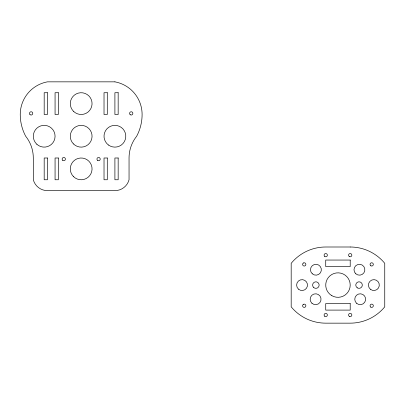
<?xml version="1.0" encoding="UTF-8"?>
<svg xmlns="http://www.w3.org/2000/svg" width="405" height="405" viewBox="0 0 405 405"><rect width="100%" height="100%" fill="white"/><g stroke="black" fill="none" stroke-linecap="round" stroke-linejoin="round"><path stroke-width="0.61" d="M303.426 262.992L303.087 263.25A1.63 1.63 0 0 0 303.087 265.558L303.426 265.817A1.63 1.63 0 0 0 305.871 264.404A1.63 1.63 0 0 0 303.426 262.992M303.426 304.337L303.087 304.595A1.63 1.63 0 0 0 303.087 306.904L303.426 307.162A1.63 1.63 0 0 0 305.871 305.75A1.63 1.63 0 0 0 303.426 304.337M114.904 81.845L47.451 81.845A33.185 33.185 0 0 0 20.25 114.483A46.241 46.241 0 0 0 25.692 136.242A34.891 34.891 0 0 1 33.306 158.001L33.306 179.759A14.631 14.631 0 0 0 47.451 190.639L114.904 190.639A14.631 14.631 0 0 0 129.048 179.759L129.048 158.001A34.891 34.891 0 0 1 136.662 136.242A46.241 46.241 0 0 0 142.104 114.483A33.185 33.185 0 0 0 114.904 81.845M47.451 92.725L44.185 92.725L44.185 114.483L47.451 114.483L47.451 92.725M58.33 92.725L55.065 92.725L55.065 114.483L58.33 114.483L58.33 92.725M107.29 92.725L104.024 92.725L104.024 114.483L107.29 114.483L107.29 92.725M118.169 92.725L114.904 92.725L114.904 114.483L118.169 114.483L118.169 92.725M47.451 158.001L44.185 158.001L44.185 179.759L47.451 179.759L47.451 158.001M58.33 158.001L55.065 158.001L55.065 179.759L58.33 179.759L58.33 158.001M107.29 158.001L104.024 158.001L104.024 179.759L107.29 179.759L107.29 158.001M118.169 158.001L114.904 158.001L114.904 179.759L118.169 179.759L118.169 158.001M350.209 246.999L325.726 246.999A44.717 44.717 0 0 0 291.185 263.316L291.185 306.838A44.717 44.717 0 0 0 325.726 323.155L350.209 323.155A44.717 44.717 0 0 0 384.75 306.838L384.75 263.316A44.717 44.717 0 0 0 350.209 246.999M350.209 260.056L325.726 260.056L325.726 266.581L350.209 266.581L350.209 260.056M350.209 303.573L325.726 303.573L325.726 310.098L350.209 310.098L350.209 303.573M97.732 160.481A1.63 1.63 0 0 0 100.217 159.13A1.63 1.63 0 0 0 97.802 157.656A1.63 1.63 0 0 0 97.732 160.481M62.613 160.243A1.63 1.63 0 0 0 65.347 159.514A1.63 1.63 0 0 0 63.347 157.515A1.63 1.63 0 0 0 62.613 160.243M29.975 114.549A1.63 1.63 0 0 0 32.709 113.815A1.63 1.63 0 0 0 30.704 111.82A1.63 1.63 0 0 0 29.975 114.549M130.167 114.64A1.63 1.63 0 0 0 132.83 113.683A1.63 1.63 0 0 0 130.668 111.861A1.63 1.63 0 0 0 130.167 114.64M73.482 111.294A10.879 10.879 0 0 0 91.687 106.419A10.879 10.879 0 0 0 78.362 93.094A10.879 10.879 0 0 0 73.482 111.294M73.482 176.575A10.879 10.879 0 0 0 91.687 171.695A10.879 10.879 0 0 0 78.362 158.37A10.879 10.879 0 0 0 73.482 176.575M73.482 143.937A10.879 10.879 0 0 0 91.687 139.057A10.879 10.879 0 0 0 78.362 125.732A10.879 10.879 0 0 0 73.482 143.937M108.484 145.025A10.879 10.879 0 0 0 125.722 137.411A10.879 10.879 0 0 0 110.504 126.289A10.879 10.879 0 0 0 108.484 145.025M36.885 144.307A10.879 10.879 0 0 0 54.822 138.53A10.879 10.879 0 0 0 40.849 125.884A10.879 10.879 0 0 0 36.885 144.307M370.879 265.817A1.63 1.63 0 0 0 373.324 264.404A1.63 1.63 0 0 0 370.879 262.992A1.63 1.63 0 0 0 370.879 265.817M370.783 307.101A1.63 1.63 0 0 0 373.324 305.861A1.63 1.63 0 0 0 370.98 304.282A1.63 1.63 0 0 0 370.783 307.101M349.333 256.537A1.63 1.63 0 0 0 351.839 255.226A1.63 1.63 0 0 0 349.449 253.712A1.63 1.63 0 0 0 349.333 256.537M349.363 316.391A1.63 1.63 0 0 0 351.839 315.029A1.63 1.63 0 0 0 349.419 313.566A1.63 1.63 0 0 0 349.363 316.391M324.582 316.158A1.63 1.63 0 0 0 327.306 315.409A1.63 1.63 0 0 0 325.296 313.424A1.63 1.63 0 0 0 324.582 316.158M324.775 256.481A1.63 1.63 0 0 0 327.351 255.322A1.63 1.63 0 0 0 325.058 253.672A1.63 1.63 0 0 0 324.775 256.481M331.847 295.675A12.241 12.241 0 0 0 350.209 285.079A12.241 12.241 0 0 0 331.847 274.479A12.241 12.241 0 0 0 331.847 295.675M370.464 289.322A5.442 5.442 0 0 0 379.247 285.905A5.442 5.442 0 0 0 371.896 280.007A5.442 5.442 0 0 0 370.464 289.322M298.439 289.135A5.442 5.442 0 0 0 307.39 286.188A5.442 5.442 0 0 0 300.363 279.911A5.442 5.442 0 0 0 298.439 289.135M312.29 273.79A5.442 5.442 0 0 0 321.241 270.839A5.442 5.442 0 0 0 314.209 264.566A5.442 5.442 0 0 0 312.29 273.79M311.977 303.289A5.442 5.442 0 0 0 320.927 300.338A5.442 5.442 0 0 0 313.9 294.06A5.442 5.442 0 0 0 311.977 303.289M355.808 273.79A5.442 5.442 0 0 0 364.758 270.839A5.442 5.442 0 0 0 357.731 264.566A5.442 5.442 0 0 0 355.808 273.79M356.587 303.289A5.442 5.442 0 0 0 365.533 300.338A5.442 5.442 0 0 0 358.506 294.06A5.442 5.442 0 0 0 356.587 303.289M313.581 287.398A3.265 3.265 0 0 0 319.034 285.91A3.265 3.265 0 0 0 315.019 281.931A3.265 3.265 0 0 0 313.581 287.398M357.412 287.899A3.265 3.265 0 0 0 362.313 285.085A3.265 3.265 0 0 0 357.428 282.244A3.265 3.265 0 0 0 357.412 287.899"/></g></svg>
